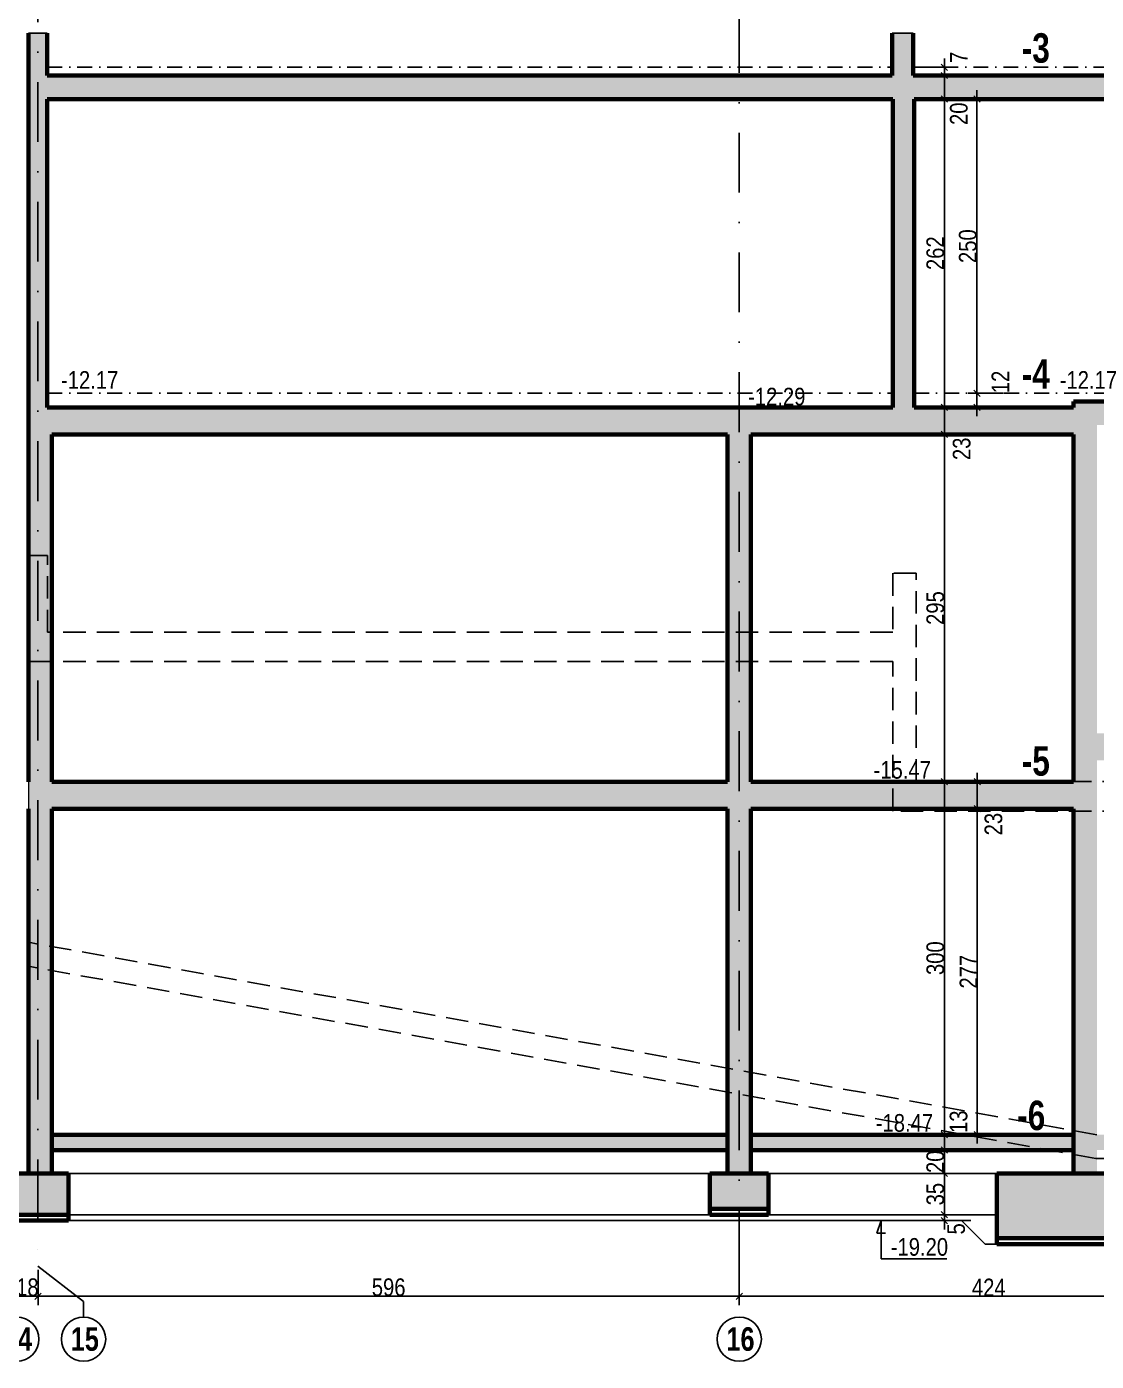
# Model space of a CAD drawing. Header units: millimetres. Extents: x -26249 to 60250, y -21218 to 23336.
# Drawn here: x 18804 to 19713, y 5707 to 6841 of the extents above; entities that cross this region are included whole.
import ezdxf

# ---------------------------------------------------------------- set-up
doc = ezdxf.new("R2010")
doc.units = ezdxf.units.MM
doc.linetypes.add('CACHEX2', pattern=[19.05, 12.7, -6.35])
doc.linetypes.add('TIRETPTX2', pattern=[50.8, 25.4, -12.7, 0, -12.7])
for name, color, linetype in [('01-coupe soussol', 253, 'Continuous'), ('01_cote_gen', 4, 'Continuous'), ('01_linteaux', 2, 'Continuous'), ('01_poch_BN', 9, 'Continuous'), ('01_texte', 230, 'Continuous'), ('AA_COTES', 2, 'Continuous')]:
    doc.layers.add(name, color=color, linetype=linetype)
doc.layers.add('01_murs_coup', color=5, linetype='Continuous', lineweight=60)
doc.styles.add('ARIAL NA', font='ARIALN.TTF')
doc.styles.add('impact', font='impact.ttf')
doc.styles.add('STYLE2', font='ARIALN.TTF')
doc.dimstyles.new('JB50', dxfattribs={"dimscale": 0.1, "dimtxt": 150, "dimasz": 15, "dimexe": 0.1, "dimexo": 0.1, "dimgap": 0.09, "dimtad": 1, "dimdec": 1, "dimdsep": 46, "dimtxsty": 'STYLE2', "dimblk1": 'BOND_G', "dimblk2": 'BOND_D', "dimsah": 1, "dimcen": 1.5, "dimdle": 0.01, "dimse1": 1, "dimse2": 1, "dimclrd": 4, "dimclre": 2, "dimclrt": 6, "dimazin": 2, "dimtfac": 2.333333, "dimtdec": 1, "dimtix": 1, "dimtmove": 2, "dimatfit": 3, "dimldrblk": 'BOND_G', "dimfxl": 1, "dimtolj": 1, "dimtzin": 0, "dimarcsym": 0})

# ---------------------------------------------------------------- blocks, each defined once
blk = doc.blocks.new('BOND_G')
at = {"layer": 'AA_COTES', "color": 0}
for p, q in [((0, -5), (0, 15)), ((5, 0), (-5, 0)), ((1.77, 1.77), (-1.77, -1.77))]:
    blk.add_line(p, q, dxfattribs=at)
blk = doc.blocks.new('BOND_D')
at = {"layer": 'AA_COTES', "color": 0}
for p, q in [((5, 0), (-5, 0)), ((-1.77, -1.77), (1.77, 1.77)), ((0, 5), (0, -15))]:
    blk.add_line(p, q, dxfattribs=at)
blk = doc.blocks.new('*D2025')
at = {"layer": '01_cote_gen', "color": 4, "lineweight": -2, "transparency": 16777216}
blk.add_line((19832.2, 5761.8), (19411.2, 5761.8), dxfattribs=at)
at = {"layer": 'Defpoints', "color": 0, "transparency": 16777216}
for p in [(19409.7, 5761.8), (19409.7, 5761.8), (19833.7, 5761.8)]:
    blk.add_point(p, dxfattribs=at)
at = {"layer": '01_cote_gen', "color": 4, "lineweight": -2, "transparency": 16777216, "xscale": 1.5, "yscale": 1.5, "zscale": 1.5, "rotation": 180}
blk.add_blockref('BOND_D', (19409.7, 5761.8), dxfattribs=at)
at = {"layer": '01_cote_gen', "color": 4, "lineweight": -2, "transparency": 16777216, "xscale": 1.5, "yscale": 1.5, "zscale": 1.5}
blk.add_blockref('BOND_G', (19833.7, 5761.8), dxfattribs=at)
at = {"layer": '01_cote_gen', "color": 6, "transparency": 16777216, "insert": (19621.7, 5769.3), "char_height": 15, "attachment_point": 5, "style": 'STYLE2'}
blk.add_mtext('\\A1;424', dxfattribs=at)
blk = doc.blocks.new('*D2026')
at = {"layer": '01_cote_gen', "color": 4, "lineweight": -2, "transparency": 16777216}
blk.add_line((19408.2, 5761.8), (18815.2, 5761.8), dxfattribs=at)
at = {"layer": 'Defpoints', "color": 0, "transparency": 16777216}
for p in [(18813.7, 5787.4), (18813.7, 5761.8), (19409.7, 5761.8)]:
    blk.add_point(p, dxfattribs=at)
at = {"layer": '01_cote_gen', "color": 4, "lineweight": -2, "transparency": 16777216, "xscale": 1.5, "yscale": 1.5, "zscale": 1.5, "rotation": 180}
blk.add_blockref('BOND_D', (18813.7, 5761.8), dxfattribs=at)
at = {"layer": '01_cote_gen', "color": 4, "lineweight": -2, "transparency": 16777216, "xscale": 1.5, "yscale": 1.5, "zscale": 1.5}
blk.add_blockref('BOND_G', (19409.7, 5761.8), dxfattribs=at)
at = {"layer": '01_cote_gen', "color": 6, "transparency": 16777216, "insert": (19111.7, 5769.4), "char_height": 15, "attachment_point": 5, "style": 'STYLE2'}
blk.add_mtext('\\A1;596', dxfattribs=at)
blk = doc.blocks.new('*D2027')
at = {"layer": '01_cote_gen', "color": 4, "lineweight": -2, "transparency": 16777216}
blk.add_line((18812.2, 5761.8), (18797.2, 5761.8), dxfattribs=at)
at = {"layer": 'Defpoints', "color": 0, "transparency": 16777216}
for p in [(18795.7, 5828.7), (18813.7, 5787.4), (18795.7, 5761.8)]:
    blk.add_point(p, dxfattribs=at)
at = {"layer": '01_cote_gen', "color": 4, "lineweight": -2, "transparency": 16777216, "xscale": 1.5, "yscale": 1.5, "zscale": 1.5, "rotation": 180}
blk.add_blockref('BOND_D', (18795.7, 5761.8), dxfattribs=at)
at = {"layer": '01_cote_gen', "color": 4, "lineweight": -2, "transparency": 16777216, "xscale": 1.5, "yscale": 1.5, "zscale": 1.5}
blk.add_blockref('BOND_G', (18813.7, 5761.8), dxfattribs=at)
at = {"layer": '01_cote_gen', "color": 6, "transparency": 16777216, "insert": (18804.7, 5769.4), "char_height": 15, "attachment_point": 5, "style": 'STYLE2'}
blk.add_mtext('\\A1;18', dxfattribs=at)
blk = doc.blocks.new('*D2407')
at = {"layer": '01_cote_gen', "color": 4, "lineweight": -2, "transparency": 16777216}
blk.add_line((19611.9, 5900.6), (19611.9, 6174.6), dxfattribs=at)
at = {"layer": 'Defpoints', "color": 0, "transparency": 16777216}
for p in [(19611.9, 6176.1), (19634.1, 6176.1), (19641.3, 5899.1)]:
    blk.add_point(p, dxfattribs=at)
at = {"layer": '01_cote_gen', "color": 4, "lineweight": -2, "transparency": 16777216, "xscale": 1.5, "yscale": 1.5, "zscale": 1.5}
for name, p, rotation in [('BOND_D', (19611.9, 6176.1), 90), ('BOND_G', (19611.9, 5899.1), 270)]:
    blk.add_blockref(name, p, dxfattribs=dict(at, rotation=rotation))
at = {"layer": '01_cote_gen', "color": 6, "transparency": 16777216, "insert": (19604.4, 6037.6), "char_height": 15, "attachment_point": 5, "rotation": 90, "style": 'STYLE2'}
blk.add_mtext('\\A1;277', dxfattribs=at)
blk = doc.blocks.new('*D2408')
at = {"layer": '01_cote_gen', "color": 4, "lineweight": -2, "transparency": 16777216}
blk.add_line((19611.9, 6177.6), (19611.9, 6197.6), dxfattribs=at)
at = {"layer": 'Defpoints', "color": 0, "transparency": 16777216}
for p in [(19611.9, 6199.1), (19634.4, 6199.1), (19634.4, 6176.1)]:
    blk.add_point(p, dxfattribs=at)
at = {"layer": '01_cote_gen', "color": 4, "lineweight": -2, "transparency": 16777216, "xscale": 1.5, "yscale": 1.5, "zscale": 1.5}
for name, p, rotation in [('BOND_D', (19611.9, 6199.1), 90), ('BOND_G', (19611.9, 6176.1), 270)]:
    blk.add_blockref(name, p, dxfattribs=dict(at, rotation=rotation))
at = {"layer": '01_cote_gen', "color": 6, "transparency": 16777216, "insert": (19625.7, 6163), "char_height": 15, "attachment_point": 5, "rotation": 90, "style": 'STYLE2'}
blk.add_mtext('\\A1;23', dxfattribs=at)
blk = doc.blocks.new('*D2409')
at = {"layer": '01_cote_gen', "color": 4, "lineweight": -2, "transparency": 16777216}
blk.add_line((19584, 5900.6), (19584, 6197.6), dxfattribs=at)
at = {"layer": 'Defpoints', "color": 0, "transparency": 16777216}
for p in [(19584, 6199.1), (19657.1, 6199.1), (19634.4, 5899.1)]:
    blk.add_point(p, dxfattribs=at)
at = {"layer": '01_cote_gen', "color": 4, "lineweight": -2, "transparency": 16777216, "xscale": 1.5, "yscale": 1.5, "zscale": 1.5}
for name, p, rotation in [('BOND_D', (19584, 6199.1), 90), ('BOND_G', (19584, 5899.1), 270)]:
    blk.add_blockref(name, p, dxfattribs=dict(at, rotation=rotation))
at = {"layer": '01_cote_gen', "color": 6, "transparency": 16777216, "insert": (19576.3, 6049.1), "char_height": 15, "attachment_point": 5, "rotation": 90, "style": 'STYLE2'}
blk.add_mtext('\\A1;300', dxfattribs=at)
blk = doc.blocks.new('*D2424')
at = {"layer": '01_cote_gen', "color": 4, "lineweight": -2, "transparency": 16777216}
blk.add_line((19584, 5887.6), (19584, 5897.6), dxfattribs=at)
at = {"layer": 'Defpoints', "color": 0, "transparency": 16777216}
for p in [(19584, 5899.1), (19595, 5899.1), (19592.2, 5886.1)]:
    blk.add_point(p, dxfattribs=at)
at = {"layer": '01_cote_gen', "color": 4, "lineweight": -2, "transparency": 16777216, "xscale": 1.5, "yscale": 1.5, "zscale": 1.5}
for name, p, rotation in [('BOND_D', (19584, 5899.1), 90), ('BOND_G', (19584, 5886.1), 270)]:
    blk.add_blockref(name, p, dxfattribs=dict(at, rotation=rotation))
at = {"layer": '01_cote_gen', "color": 6, "transparency": 16777216, "insert": (19596.1, 5910.1), "char_height": 15, "attachment_point": 5, "rotation": 90, "style": 'STYLE2'}
blk.add_mtext('\\A1;13', dxfattribs=at)
blk = doc.blocks.new('*D2425')
at = {"layer": '01_cote_gen', "color": 4, "lineweight": -2, "transparency": 16777216}
blk.add_line((19584, 5867.6), (19584, 5884.6), dxfattribs=at)
at = {"layer": 'Defpoints', "color": 0, "transparency": 16777216}
for p in [(19584, 5886.1), (19593.4, 5886.1), (19593.4, 5866.1)]:
    blk.add_point(p, dxfattribs=at)
at = {"layer": '01_cote_gen', "color": 4, "lineweight": -2, "transparency": 16777216, "xscale": 1.5, "yscale": 1.5, "zscale": 1.5}
for name, p, rotation in [('BOND_D', (19584, 5886.1), 90), ('BOND_G', (19584, 5866.1), 270)]:
    blk.add_blockref(name, p, dxfattribs=dict(at, rotation=rotation))
at = {"layer": '01_cote_gen', "color": 6, "transparency": 16777216, "insert": (19576.3, 5876.1), "char_height": 15, "attachment_point": 5, "rotation": 90, "style": 'STYLE2'}
blk.add_mtext('\\A1;20', dxfattribs=at)
blk = doc.blocks.new('*D2426')
at = {"layer": '01_cote_gen', "color": 4, "lineweight": -2, "transparency": 16777216}
blk.add_line((19584, 5832.6), (19584, 5864.6), dxfattribs=at)
at = {"layer": 'Defpoints', "color": 0, "transparency": 16777216}
for p in [(19584, 5866.1), (19593.8, 5866.1), (19590.4, 5831.1)]:
    blk.add_point(p, dxfattribs=at)
at = {"layer": '01_cote_gen', "color": 4, "lineweight": -2, "transparency": 16777216, "xscale": 1.5, "yscale": 1.5, "zscale": 1.5}
for name, p, rotation in [('BOND_D', (19584, 5866.1), 90), ('BOND_G', (19584, 5831.1), 270)]:
    blk.add_blockref(name, p, dxfattribs=dict(at, rotation=rotation))
at = {"layer": '01_cote_gen', "color": 6, "transparency": 16777216, "insert": (19576.3, 5848.6), "char_height": 15, "attachment_point": 5, "rotation": 90, "style": 'STYLE2'}
blk.add_mtext('\\A1;35', dxfattribs=at)
blk = doc.blocks.new('*D2427')
at = {"layer": '01_cote_gen', "color": 4, "lineweight": -2, "transparency": 16777216}
blk.add_line((19584, 5827.6), (19584, 5829.6), dxfattribs=at)
at = {"layer": 'Defpoints', "color": 0, "transparency": 16777216}
for p in [(19584, 5831.1), (19591.5, 5831.1), (19592.1, 5826.1)]:
    blk.add_point(p, dxfattribs=at)
at = {"layer": '01_cote_gen', "color": 4, "lineweight": -2, "transparency": 16777216, "xscale": 1.5, "yscale": 1.5, "zscale": 1.5}
for name, p, rotation in [('BOND_D', (19584, 5831.1), 90), ('BOND_G', (19584, 5826.1), 270)]:
    blk.add_blockref(name, p, dxfattribs=dict(at, rotation=rotation))
at = {"layer": '01_cote_gen', "color": 6, "transparency": 16777216, "insert": (19594, 5819.1), "char_height": 15, "attachment_point": 5, "rotation": 90, "style": 'STYLE2'}
blk.add_mtext('\\A1;5', dxfattribs=at)
blk = doc.blocks.new('*D2432')
at = {"layer": '01_cote_gen', "color": 4, "lineweight": -2, "transparency": 16777216}
blk.add_line((19611.6, 6530.6), (19611.6, 6777.6), dxfattribs=at)
at = {"layer": 'Defpoints', "color": 0, "transparency": 16777216}
for p in [(19611.6, 6779.1), (19641.1, 6779.1), (19647, 6529.1)]:
    blk.add_point(p, dxfattribs=at)
at = {"layer": '01_cote_gen', "color": 4, "lineweight": -2, "transparency": 16777216, "xscale": 1.5, "yscale": 1.5, "zscale": 1.5}
for name, p, rotation in [('BOND_D', (19611.6, 6779.1), 90), ('BOND_G', (19611.6, 6529.1), 270)]:
    blk.add_blockref(name, p, dxfattribs=dict(at, rotation=rotation))
at = {"layer": '01_cote_gen', "color": 6, "transparency": 16777216, "insert": (19603.9, 6654.1), "char_height": 15, "attachment_point": 5, "rotation": 90, "style": 'STYLE2'}
blk.add_mtext('\\A1;250', dxfattribs=at)
blk = doc.blocks.new('*D2433')
at = {"layer": '01_cote_gen', "color": 4, "lineweight": -2, "transparency": 16777216}
blk.add_line((19584, 6780.6), (19584, 6797.6), dxfattribs=at)
at = {"layer": 'Defpoints', "color": 0, "transparency": 16777216}
for p in [(19584, 6799.1), (19623.9, 6799.1), (19623.9, 6779.1)]:
    blk.add_point(p, dxfattribs=at)
at = {"layer": '01_cote_gen', "color": 4, "lineweight": -2, "transparency": 16777216, "xscale": 1.5, "yscale": 1.5, "zscale": 1.5}
for name, p, rotation in [('BOND_D', (19584, 6799.1), 90), ('BOND_G', (19584, 6779.1), 270)]:
    blk.add_blockref(name, p, dxfattribs=dict(at, rotation=rotation))
at = {"layer": '01_cote_gen', "color": 6, "transparency": 16777216, "insert": (19596.3, 6766.6), "char_height": 15, "attachment_point": 5, "rotation": 90, "style": 'STYLE2'}
blk.add_mtext('\\A1;20', dxfattribs=at)
blk = doc.blocks.new('*D2434')
at = {"layer": '01_cote_gen', "color": 4, "lineweight": -2, "transparency": 16777216}
blk.add_line((19584, 6518.6), (19584, 6777.6), dxfattribs=at)
at = {"layer": 'Defpoints', "color": 0, "transparency": 16777216}
for p in [(19584, 6779.1), (19591.5, 6779.1), (19591.5, 6517.1)]:
    blk.add_point(p, dxfattribs=at)
at = {"layer": '01_cote_gen', "color": 4, "lineweight": -2, "transparency": 16777216, "xscale": 1.5, "yscale": 1.5, "zscale": 1.5}
for name, p, rotation in [('BOND_D', (19584, 6779.1), 90), ('BOND_G', (19584, 6517.1), 270)]:
    blk.add_blockref(name, p, dxfattribs=dict(at, rotation=rotation))
at = {"layer": '01_cote_gen', "color": 6, "transparency": 16777216, "insert": (19576.3, 6648.1), "char_height": 15, "attachment_point": 5, "rotation": 90, "style": 'STYLE2'}
blk.add_mtext('\\A1;262', dxfattribs=at)
blk = doc.blocks.new('*D2435')
at = {"layer": '01_cote_gen', "color": 4, "lineweight": -2, "transparency": 16777216}
blk.add_line((19584, 6200.6), (19584, 6492.6), dxfattribs=at)
at = {"layer": 'Defpoints', "color": 0, "transparency": 16777216}
for p in [(19584, 6494.1), (19641.5, 6494.1), (19679, 6199.1)]:
    blk.add_point(p, dxfattribs=at)
at = {"layer": '01_cote_gen', "color": 4, "lineweight": -2, "transparency": 16777216, "xscale": 1.5, "yscale": 1.5, "zscale": 1.5}
for name, p, rotation in [('BOND_D', (19584, 6494.1), 90), ('BOND_G', (19584, 6199.1), 270)]:
    blk.add_blockref(name, p, dxfattribs=dict(at, rotation=rotation))
at = {"layer": '01_cote_gen', "color": 6, "transparency": 16777216, "insert": (19576.3, 6346.6), "char_height": 15, "attachment_point": 5, "rotation": 90, "style": 'STYLE2'}
blk.add_mtext('\\A1;295', dxfattribs=at)
blk = doc.blocks.new('*D2436')
at = {"layer": '01_cote_gen', "color": 4, "lineweight": -2, "transparency": 16777216}
blk.add_line((19584, 6495.6), (19584, 6515.6), dxfattribs=at)
at = {"layer": 'Defpoints', "color": 0, "transparency": 16777216}
for p in [(19584, 6517.1), (19630.9, 6517.1), (19630.9, 6494.1)]:
    blk.add_point(p, dxfattribs=at)
at = {"layer": '01_cote_gen', "color": 4, "lineweight": -2, "transparency": 16777216, "xscale": 1.5, "yscale": 1.5, "zscale": 1.5}
for name, p, rotation in [('BOND_D', (19584, 6517.1), 90), ('BOND_G', (19584, 6494.1), 270)]:
    blk.add_blockref(name, p, dxfattribs=dict(at, rotation=rotation))
at = {"layer": '01_cote_gen', "color": 6, "transparency": 16777216, "insert": (19598.7, 6481.9), "char_height": 15, "attachment_point": 5, "rotation": 90, "style": 'STYLE2'}
blk.add_mtext('\\A1;23', dxfattribs=at)
blk = doc.blocks.new('*D2437')
at = {"layer": '01_cote_gen', "color": 4, "lineweight": -2, "transparency": 16777216}
blk.add_line((19611.6, 6518.6), (19611.6, 6527.6), dxfattribs=at)
at = {"layer": 'Defpoints', "color": 0, "transparency": 16777216}
for p in [(19611.6, 6529.1), (19638.9, 6529.1), (19638.9, 6517.1)]:
    blk.add_point(p, dxfattribs=at)
at = {"layer": '01_cote_gen', "color": 4, "lineweight": -2, "transparency": 16777216, "xscale": 1.5, "yscale": 1.5, "zscale": 1.5}
for name, p, rotation in [('BOND_D', (19611.6, 6529.1), 90), ('BOND_G', (19611.6, 6517.1), 270)]:
    blk.add_blockref(name, p, dxfattribs=dict(at, rotation=rotation))
at = {"layer": '01_cote_gen', "color": 6, "transparency": 16777216, "insert": (19631.6, 6538.7), "char_height": 15, "attachment_point": 5, "rotation": 90, "style": 'STYLE2'}
blk.add_mtext('\\A1;12', dxfattribs=at)
blk = doc.blocks.new('*D2493')
at = {"layer": '01_cote_gen', "color": 4, "lineweight": -2, "transparency": 16777216}
blk.add_line((19584, 6804.6), (19584, 6800.6), dxfattribs=at)
at = {"layer": 'Defpoints', "color": 0, "transparency": 16777216}
for p in [(19597.9, 6806.1), (19584, 6799.1), (19597.9, 6799.1)]:
    blk.add_point(p, dxfattribs=at)
at = {"layer": '01_cote_gen', "color": 4, "lineweight": -2, "transparency": 16777216, "xscale": 1.5, "yscale": 1.5, "zscale": 1.5}
for name, p, rotation in [('BOND_G', (19584, 6806.1), 90), ('BOND_D', (19584, 6799.1), 270)]:
    blk.add_blockref(name, p, dxfattribs=dict(at, rotation=rotation))
at = {"layer": '01_cote_gen', "color": 6, "transparency": 16777216, "insert": (19596.3, 6814.5), "char_height": 15, "attachment_point": 5, "rotation": 90, "style": 'STYLE2'}
blk.add_mtext('\\A1;7', dxfattribs=at)

msp = doc.modelspace()

# ---------------------------------------------------------------- hatches: boundary and pattern name
at = {"layer": '01_poch_BN'}
h = msp.add_hatch(color=256, dxfattribs=at)
h.dxf.hatch_style = 1
h.paths.add_polyline_path([(21161.747, 6519.066), (20953.535, 6522.066), (20953.535, 6835.009), (20937.535, 6835.009), (20937.535, 6799.066), (20293.574, 6799.066), (20293.574, 6835.009), (20275.574, 6835.009), (20275.574, 6799.066), (19557.574, 6799.066), (19557.574, 6835.009), (19539.574, 6835.009), (19539.574, 6799.066), (18821.574, 6799.066), (18821.574, 6835.009), (18805.574, 6835.009), (18805.574, 6799.066), (18805.574, 6199.066), (18805.574, 6176.066), (18805.574, 5866.066), (18825.574, 5866.066), (18825.574, 6176.066), (19399.574, 6176.066), (19399.574, 5866.066), (19419.574, 5866.066), (19419.574, 6176.066), (19693.574, 6176.066), (19693.574, 5866.066), (19713.574, 5866.066), (19713.574, 6176.166), (19713.574, 6217.066), (20428.535, 6217.066), (20428.535, 6109.066), (20448.535, 6109.066), (20448.535, 6217.066), (20933.535, 6217.066), (20933.535, 5866.066), (20953.535, 5866.066), (20953.535, 6502.066), (21161.747, 6502.066)])
h.paths.add_polyline_path([(19558.268, 6517.066), (19558.268, 6779.066), (20424.535, 6779.066), (20424.535, 6240.066), (19713.574, 6240.066), (19713.574, 6502.066), (20329.535, 6502.066), (20329.535, 6522.066), (19693.574, 6522.066), (19693.574, 6517.066)], flags=16)
h.paths.add_polyline_path([(19693.574, 6494.066), (19693.574, 6199.066), (19419.574, 6199.066), (19419.574, 6494.066)], flags=16)
h.paths.add_polyline_path([(19540.268, 6517.066), (18821.574, 6517.066), (18821.574, 6779.066), (19540.268, 6779.066)], flags=16)
h.paths.add_polyline_path([(19399.574, 6494.066), (19399.574, 6199.066), (18825.574, 6199.066), (18825.574, 6494.066)], flags=16)
h.paths.add_polyline_path([(20442.535, 6779.066), (20937.535, 6779.066), (20937.535, 6522.066), (20537.536, 6522.066), (20537.536, 6502.066), (20937.535, 6502.066), (20937.535, 6240.066), (20442.535, 6240.066)], flags=16)
h.paths.add_polyline_path([(20933.535, 5899.066), (19713.574, 5899.066), (19713.574, 5886.066), (20933.535, 5886.066)], flags=17)
h.paths.add_polyline_path([(20588.535, 5866.066), (20348.535, 5866.066), (20348.535, 5811.066), (20588.535, 5811.066)])
h.paths.add_polyline_path([(20968.535, 5866.066), (20918.535, 5866.066), (20918.535, 5836.066), (20968.535, 5836.066)])
h.paths.add_polyline_path([(19778.574, 5866.066), (19628.574, 5866.066), (19628.574, 5811.066), (19778.574, 5811.066)])
h.paths.add_polyline_path([(19434.574, 5866.066), (19384.574, 5866.066), (19384.574, 5836.066), (19434.574, 5836.066)])
h.paths.add_polyline_path([(18839.574, 5866.066), (18769.574, 5866.066), (18769.574, 5831.066), (18839.574, 5831.066)])
h.paths.add_polyline_path([(19399.574, 5899.066), (18825.574, 5899.066), (18825.574, 5886.066), (19399.574, 5886.066)], flags=17)
h.paths.add_polyline_path([(19693.574, 5899.066), (19419.574, 5899.066), (19419.574, 5886.066), (19693.574, 5886.066)], flags=17)

# ---------------------------------------------------------------- linework, layer by layer
at = {"layer": '01-coupe soussol', "lineweight": 5}
msp.add_line((18805.574, 6199.066), (18805.574, 6176.066), dxfattribs=at)
at = {"layer": '01-coupe soussol'}
for q in [(19598.574, 5826.066), (19628.574, 5806.066)]:
    msp.add_line((19618.574, 5806.066), q, dxfattribs=at)
at = {"layer": '01_linteaux', "linetype": 'TIRETPTX2', "ltscale": 2}
for p, q in [((19409.651, 5784.277), (19409.651, 6847.024)), ((18813.651, 5787.376), (18852.46, 5757.432)), ((18852.46, 5744.167), (18852.46, 5757.432))]:
    msp.add_line(p, q, dxfattribs=at)
at = {"layer": '01_linteaux', "linetype": 'TIRETPTX2', "ltscale": 0.5}
for p, q in [((18821.574, 6806.066), (19539.574, 6806.066)), ((19557.574, 6806.066), (20275.574, 6806.066)), ((18821.574, 6529.066), (19540.268, 6529.066)), ((19558.268, 6529.066), (20329.535, 6529.066))]:
    msp.add_line(p, q, dxfattribs=at)
at = {"layer": '01_linteaux', "linetype": 'CACHEX2', "ltscale": 1.5}
for p, q in [((18821.65, 6391.16), (18805.65, 6391.16)), ((18805.65, 6301.16), (18805.65, 6391.16)), ((18821.65, 6326.16), (18821.65, 6391.16)), ((19560.032, 6376.16), (19540.032, 6376.16)), ((19540.032, 6376.16), (19540.032, 6326.16)), ((19560.032, 6199.122), (19560.032, 6376.16)), ((19540.032, 6326.16), (18821.65, 6326.16)), ((19540.032, 6301.16), (18805.65, 6301.16)), ((19540.032, 6174.121), (19540.032, 6301.16)), ((20937.612, 6199.122), (19560.032, 6199.122)), ((20937.612, 6174.121), (19540.032, 6174.121)), ((19713.655, 5899.121), (18805.65, 6062.559)), ((18805.65, 6062.559), (18805.65, 6042.237)), ((19712.586, 5878.992), (18805.65, 6042.237)), ((19712.586, 5878.992), (20937.614, 5879.152))]:
    msp.add_line(p, q, dxfattribs=at)
at = {"layer": '01_linteaux'}
for p, q in [((19384.574, 5866.066), (18839.574, 5866.066)), ((19434.574, 5866.066), (19628.574, 5866.066)), ((19384.574, 5831.066), (18839.574, 5831.066)), ((19434.574, 5831.066), (19628.574, 5831.066)), ((18839.574, 5826.066), (19598.574, 5826.066))]:
    msp.add_line(p, q, dxfattribs=at)
at = {"layer": '01_linteaux', "linetype": 'TIRETPTX2', "ltscale": 2}
msp.add_lwpolyline([(18813.651, 8318.947), (18813.651, 5784.277)], dxfattribs=at)
at = {"layer": '01_murs_coup'}
for p, q in [((18805.574, 6799.066), (18805.574, 6835.009)), ((18821.574, 6799.066), (18821.574, 6835.009)), ((19539.574, 6799.066), (19539.574, 6835.009)), ((19557.574, 6799.066), (19557.574, 6835.009)), ((18805.574, 6799.066), (18805.574, 6199.066)), ((18821.574, 6799.066), (19539.574, 6799.066)), ((19557.574, 6799.066), (20275.574, 6799.066)), ((18821.574, 6779.066), (19540.268, 6779.066)), ((18821.574, 6779.066), (18821.574, 6517.066)), ((19540.268, 6779.066), (19540.268, 6517.066)), ((19558.268, 6779.066), (20424.535, 6779.066)), ((19558.268, 6779.066), (19558.268, 6517.066)), ((19693.574, 6522.066), (20329.535, 6522.066)), ((19693.574, 6517.066), (19693.574, 6522.066)), ((18821.574, 6517.066), (19540.268, 6517.066)), ((19558.268, 6517.066), (19693.574, 6517.066)), ((18825.574, 6494.066), (19399.574, 6494.066)), ((18825.574, 6199.066), (18825.574, 6494.066)), ((19399.574, 6199.066), (19399.574, 6494.066)), ((19419.574, 6494.066), (19693.574, 6494.066)), ((19419.574, 6199.066), (19419.574, 6494.066)), ((19693.574, 6199.066), (19693.574, 6494.066)), ((18825.574, 6199.066), (19399.574, 6199.066)), ((19419.574, 6199.066), (19693.574, 6199.066)), ((18805.574, 6176.066), (18805.574, 5866.066)), ((18825.574, 6176.066), (19399.574, 6176.066)), ((18825.574, 6176.066), (18825.574, 5866.066)), ((19399.574, 6176.066), (19399.574, 5866.066)), ((19419.574, 6176.066), (19693.574, 6176.066)), ((19419.574, 6176.066), (19419.574, 5866.066)), ((19693.574, 6176.066), (19693.574, 5866.066)), ((18825.574, 5899.066), (19399.574, 5899.066)), ((19419.574, 5899.066), (19693.574, 5899.066)), ((18825.574, 5886.066), (19399.574, 5886.066)), ((19419.574, 5886.066), (19693.574, 5886.066)), ((18839.574, 5866.066), (18769.574, 5866.066)), ((18839.574, 5866.066), (18839.574, 5826.066)), ((19384.574, 5866.066), (19384.574, 5831.066)), ((19434.574, 5866.066), (19384.574, 5866.066)), ((19434.574, 5866.066), (19434.574, 5831.066)), ((19628.574, 5866.066), (19628.574, 5806.066)), ((19778.574, 5866.066), (19628.574, 5866.066)), ((18839.574, 5831.066), (18769.574, 5831.066)), ((19434.574, 5836.066), (19384.574, 5836.066)), ((19434.574, 5831.066), (19384.574, 5831.066)), ((18839.574, 5826.066), (18769.574, 5826.066)), ((19778.574, 5811.066), (19628.574, 5811.066)), ((19778.574, 5806.066), (19628.574, 5806.066))]:
    msp.add_line(p, q, dxfattribs=at)
at = {"layer": '01_poch_BN'}
for p, q in [((18805.574, 6835.009), (18821.574, 6835.009)), ((19539.574, 6835.009), (19557.574, 6835.009))]:
    msp.add_line(p, q, dxfattribs=at)
at = {"layer": '01_texte'}
for p, q in [((19530.113, 5826.066), (19526.512, 5815.356)), ((19530.113, 5826.066), (19530.113, 5793.703)), ((19526.512, 5815.356), (19533.922, 5815.356)), ((19530.113, 5793.703), (19586.142, 5793.703))]:
    msp.add_line(p, q, dxfattribs=at)
for centre in [(18795.651, 5725.362), (18852.46, 5725.362), (19409.651, 5725.362)]:
    msp.add_circle(centre, 18.806, dxfattribs=at)

# ---------------------------------------------------------------- texts
for s, height, style, p in [('-3', 25, 'impact', (19649.742, 6810.002)), ('-4', 25, 'impact', (19649.742, 6533.002)), ('-12.17', 15, 'ARIAL NA', (18833.227, 6532.917)), ('-12.17', 15, 'ARIAL NA', (19681.98, 6532.917)), ('-12.29', 15, 'ARIAL NA', (19417.168, 6518.758)), ('-5', 25, 'impact', (19649.742, 6204.193)), ('-15.47', 15, 'ARIAL NA', (19523.795, 6201.626)), ('-6', 25, 'impact', (19645.864, 5903.002)), ('-18.47', 15, 'ARIAL NA', (19525.668, 5901.626)), ('-19.20', 15, 'ARIAL NA', (19538.391, 5796.263))]:
    msp.add_text(s, height=height, dxfattribs=dict(at, style=style)).set_placement(p)
at = {"layer": '01_texte', "char_height": 20, "attachment_point": 1, "line_spacing_factor": 0.895453, "style": 'impact'}
for s, insert in [('14', (18784.763, 5735.468)), ('15', (18841.572, 5735.468)), ('16', (19398.764, 5735.468))]:
    msp.add_mtext(s, dxfattribs=dict(at, insert=insert))

# ---------------------------------------------------------------- dimensions: what is measured, and where the dimension line sits
at = {"layer": '01_cote_gen'}
for base, p1, p2, picture, middle in [((19583.985, 6799.066), (19597.854, 6806.066), (19597.854, 6799.066), '*D2493', (19596.292, 6814.493)), ((19583.985, 6799.066), (19623.894, 6779.066), (19623.894, 6799.066), '*D2433', (19596.252, 6766.568)), ((19611.576, 6529.066), (19638.916, 6517.066), (19638.916, 6529.066), '*D2437', (19631.605, 6538.736)), ((19583.985, 6517.066), (19630.882, 6494.066), (19630.882, 6517.066), '*D2436', (19598.705, 6481.914)), ((19611.923, 6199.066), (19634.423, 6176.066), (19634.423, 6199.066), '*D2408', (19625.678, 6163.009)), ((19583.985, 5899.066), (19592.205, 5886.066), (19594.954, 5899.066), '*D2424', (19596.141, 5910.137)), ((19583.985, 5831.066), (19592.096, 5826.066), (19591.485, 5831.066), '*D2427', (19594.022, 5819.068))]:
    dim = msp.add_linear_dim(base=base, p1=p1, p2=p2, angle=90, dimstyle='JB50', dxfattribs=at)
    dim.commit()
    dim.dimension.update_dxf_attribs({"geometry": picture, "text_midpoint": middle, "dimtype": 160})
for base, p1, p2, picture, middle in [((19583.985, 6779.066), (19591.485, 6517.066), (19591.485, 6779.066), '*D2434', (19576.317, 6648.066)), ((19611.576, 6779.066), (19647.017, 6529.066), (19641.059, 6779.066), '*D2432', (19603.908, 6654.066)), ((19583.985, 6494.066), (19678.978, 6199.066), (19641.529, 6494.066), '*D2435', (19576.317, 6346.566)), ((19583.985, 6199.066), (19634.423, 5899.066), (19657.054, 6199.066), '*D2409', (19576.317, 6049.066)), ((19611.923, 6176.066), (19641.294, 5899.066), (19634.13, 6176.066), '*D2407', (19604.383, 6037.566)), ((19583.985, 5886.066), (19593.43, 5866.066), (19593.43, 5886.066), '*D2425', (19576.317, 5876.066)), ((19583.985, 5866.066), (19590.429, 5831.066), (19593.764, 5866.066), '*D2426', (19576.317, 5848.566))]:
    dim = msp.add_linear_dim(base=base, p1=p1, p2=p2, angle=90, dimstyle='JB50', dxfattribs=at)
    dim.commit()
    dim.dimension.update_dxf_attribs({"geometry": picture, "text_midpoint": middle})
for base, p1, p2, picture, middle in [((18795.651, 5761.777), (18813.651, 5787.376), (18795.651, 5828.737), '*D2027', (18804.651, 5769.445)), ((18813.651, 5761.777), (19409.651, 5761.777), (18813.651, 5787.376), '*D2026', (19111.651, 5769.445)), ((19409.651, 5761.777), (19833.651, 5761.777), (19409.651, 5761.777), '*D2025', (19621.651, 5769.317))]:
    dim = msp.add_linear_dim(base=base, p1=p1, p2=p2, dimstyle='JB50', dxfattribs=at)
    dim.commit()
    dim.dimension.update_dxf_attribs({"geometry": picture, "text_midpoint": middle})

doc.saveas('drawing.dxf')
